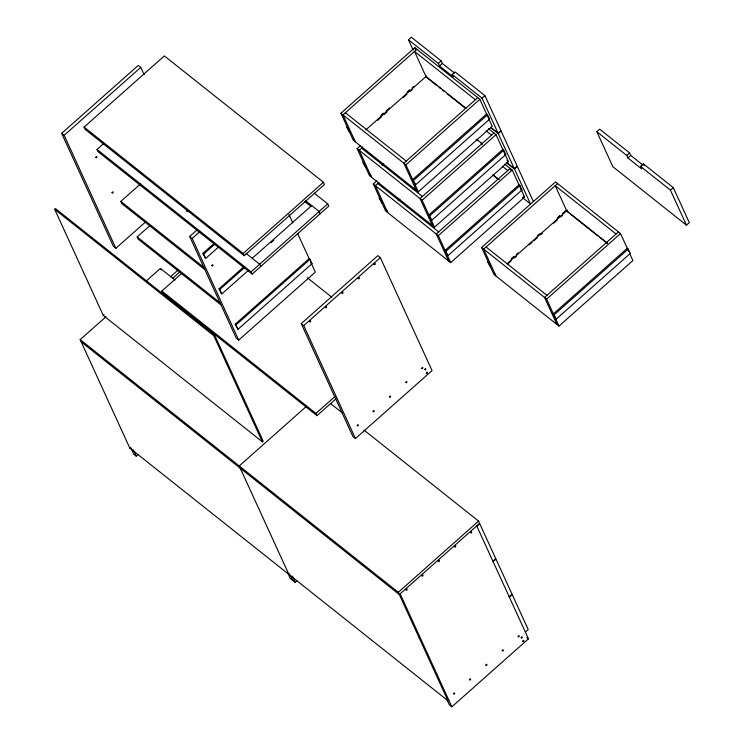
<?xml version="1.0" encoding="UTF-8"?>
<svg xmlns="http://www.w3.org/2000/svg" width="744" height="744" viewBox="0 0 744 744"><rect width="100%" height="100%" fill="white"/><g stroke="black" fill="none" stroke-linecap="round" stroke-linejoin="round"><path stroke-width="1.12" d="M188.148 210.915C187.274 213.137 185.349 210.013 187.776 210.347M145.127 222.326L115.859 248.282L113.376 246.311L61.659 133.353L138.263 65.398L140.756 67.379L144.141 74.772M115.859 248.282L64.151 135.334L140.756 67.379M84.091 127.103L164.35 55.912L323.426 182.243L324.458 184.503L244.199 255.694L85.123 129.363L84.091 127.103L243.167 253.434L244.199 255.694M314.275 193.208L327.732 203.884L328.764 206.144L252.16 274.099L98.059 151.72L97.027 149.46L103.89 143.369M54.684 209.315L55.474 208.608L214.551 334.94L263.162 441.118L262.372 441.815L103.295 315.484L54.684 209.315L213.761 335.646L262.372 441.815M204.842 269.588L121.849 203.679L120.816 201.419L140.635 183.842M220.912 304.873L138.189 239.177L137.156 236.927L150.083 225.46M413.171 50.034L408.456 39.739L411.32 37.2L441.201 60.924L442.345 63.435L454.454 73.052M310.518 261.656L315.317 272.137L238.712 340.092L236.22 338.12L189.673 236.462L197.42 229.589M103.295 315.484L104.086 314.777M238.712 340.092L192.166 238.433L199.913 231.57M448.744 700.02L447.953 700.727L129.8 448.065L80.157 339.627L106.048 316.665M146.605 280.683L160.416 268.435L174.961 279.986M488.38 117.971L492.184 126.275L418.277 191.831L353.27 140.198L340.91 113.218L414.817 47.663L479.834 99.296L488.185 117.552M416.891 49.309L342.984 114.864L355.344 141.853M170.441 276.805L178.272 269.867M172.524 278.451L179.471 272.285M218.708 246.906L205.67 258.475L202.824 253.425L214.133 243.4M335.907 398.868L316.972 415.663L162.88 293.285L161.839 291.034L181.638 273.467M205.67 258.475L203.661 254.085L214.96 244.06M490.808 127.419L498.08 133.195L500.945 130.656L484.911 95.641L455.03 71.917L452.166 74.456L453.319 76.958L439.49 65.974L438.337 63.463L441.201 60.924M381.607 114.734L383.346 113.19M407.693 91.596L409.433 90.061M380.882 115.618L383.486 113.302M386.099 110.986L389.577 107.908M406.959 92.489L409.563 90.173M412.176 87.857L413.915 86.313M365.778 129.94L426.647 75.953M377.375 120.537L381.719 116.687M384.332 114.371L386.936 112.056M403.453 97.408L406.931 94.321M410.409 91.233L412.148 89.689M439.49 65.974L442.345 63.435M488.51 128.712L496.034 134.683L508.385 161.671L434.487 227.227L369.47 175.593L357.12 148.614L360.598 145.526M362.672 147.173L359.194 150.26L371.544 177.239M243.167 253.434L323.426 182.243M252.235 258.298L311.68 205.567M247.957 270.732L221.87 293.861L221.042 293.21L219.034 288.812L244.246 266.445M271.197 242.535L273.801 240.228M221.87 293.861L219.861 289.472L245.074 267.105M252.16 274.099L251.119 271.839L327.732 203.884M381.988 165.335L383.727 163.792M520.316 187.721L524.594 197.058L450.687 262.613L385.671 210.989L373.321 184.001L376.799 180.913M378.873 182.568L375.394 185.647L387.745 212.635M477.75 97.641L403.853 163.206L416.203 190.185M418.277 191.831L405.926 164.852L479.834 99.296M213.761 335.646L214.551 334.94M498.08 133.195L482.047 98.18L484.911 95.641M235.234 324.207L309.141 258.652L309.969 259.312L311.978 263.702L238.071 329.257L235.234 324.207L238.071 329.257M236.062 324.868L309.969 259.312M413.645 180.364L487.553 114.809L486.576 114.037L412.678 179.592L415.654 184.754L489.561 119.198L487.553 114.809M398.189 200.722L399.928 199.178M129.8 448.065L130.591 447.358M493.96 133.037L420.053 198.592L432.404 225.581M434.487 227.227L422.127 200.238L496.034 134.683M514.281 168.59L498.257 133.576L501.112 131.037L517.145 166.052L514.281 168.59L507.017 162.815M130.795 447.804L133.697 454.138L136.189 456.109L137.91 454.584M301.236 323.621L377.85 255.666L380.333 257.647L432.05 370.596L355.446 438.551L352.954 436.57L301.236 323.621L303.729 325.602L355.446 438.551M303.729 325.602L380.333 257.647M429.846 215.76L503.753 150.195L502.786 149.432L428.879 214.988L431.864 220.15L505.762 154.594L503.753 150.195M450.687 262.613L438.337 235.634L512.235 170.078L504.711 164.099M522.307 197.486L530.491 203.977L514.457 168.962L517.312 166.423L533.346 201.438M446.056 251.147L519.954 185.591L518.986 184.819L445.089 250.384L448.065 255.545L521.962 189.98L519.954 185.591M596.837 131.707L626.718 155.431L627.862 157.942L641.7 168.925L640.547 166.414L643.411 163.875L673.283 187.609L689.316 222.623L686.461 225.162L612.87 166.721L596.837 131.707L599.701 129.168L629.573 152.892L630.726 155.403L642.825 165.019M629.554 253.267L632.884 260.539L558.976 326.095L493.96 274.462L481.61 247.482L555.517 181.917L620.524 233.551L628.606 251.193M306.547 406.252L239.233 465.958L288.877 574.396L289.667 573.689M557.591 183.573L483.684 249.128L496.034 276.108M240.266 468.218L241.056 467.52M316.972 415.663L315.94 413.404L334.874 396.608M626.718 155.431L629.573 152.892M511.872 258.252L513.611 256.708M557.954 217.378L559.693 215.834M511.147 259.126L513.76 256.82M516.364 254.504L518.103 252.96M537.224 235.997L539.828 233.681M557.219 218.262L559.823 215.946M562.436 213.64L565.905 210.552M507.352 263.432L567.486 210.078M507.631 264.055L511.109 260.967M514.588 257.889L516.327 256.345M529.375 244.776L531.979 242.46M533.718 240.917L537.196 237.838M540.674 234.751L542.413 233.207M553.713 223.181L557.191 220.094M560.669 217.006L562.408 215.472M627.862 157.942L630.726 155.403M618.45 231.905L544.552 297.461L556.903 324.449M558.976 326.095L546.626 299.107L620.524 233.551M686.461 225.162L670.428 190.148L673.283 187.609M554.345 314.628L628.243 249.073L627.276 248.301L553.378 313.856L556.354 319.018L630.261 253.462L628.243 249.073M287.863 573.215L290.281 578.488L295.266 582.45L296.986 580.915M447.953 700.727L398.31 592.298L478.569 521.098L364.03 430.134M476.913 526.268L479.768 523.73L495.802 558.744L492.946 561.283M493.114 561.664L495.978 559.125L512.011 594.14L509.147 596.679M509.315 597.051L512.179 594.512L528.212 629.526L525.348 632.065M446.456 698.486L449.357 704.819L451.85 706.8L528.454 638.845L476.737 525.896M640.547 166.414L670.428 190.148M408.456 39.739L438.337 63.463M452.166 74.456L482.047 98.18M475.37 99.761L414.51 51.42L425.996 76.52L465.967 108.271M488.594 118.436L489.561 119.198M491.012 127.819L498.257 133.576M426.284 77.153L437.184 85.811M439.007 87.253L440.82 88.694M442.634 90.136L444.456 91.577M447.181 93.744L465.344 108.178M486.12 130.823L491.57 135.148M616.069 234.016L555.201 185.684L566.696 210.785L607.578 243.251M504.795 153.822L505.762 154.594M506.999 160.565L508.385 161.671M506.311 162.49L514.457 168.962M476.718 139.333L482.168 143.657M476.104 139.24L477.918 140.681M480.643 142.839L482.456 144.29M566.984 211.408L568.797 212.858M570.62 214.3L597.869 235.941M599.683 237.383L606.955 243.158M502.33 166.21L507.78 170.543M520.995 189.218L521.962 189.98M523.209 195.96L524.594 197.058M492.928 174.719L499.28 179.769M493.216 175.352L497.755 178.96M345.374 112.753L406.233 161.085M340.91 113.218L405.926 164.852M347.662 127.968L346.695 127.196L349.671 132.358M414.687 183.991L415.654 184.754M354.479 139.965L353.791 139.416L354.767 140.597M415.338 188.306L416.324 189.478L415.626 188.93M361.575 148.14L422.434 196.481M486.065 247.008L546.933 295.349M357.12 148.614L422.127 200.238M481.61 247.482L546.626 299.107M363.872 163.355L362.895 162.592L365.881 167.753M488.362 262.223L487.394 261.46L490.37 266.622M430.888 219.378L431.864 220.15M555.387 318.246L556.354 319.018M370.679 175.361L369.991 174.812L370.968 175.984M431.548 223.693L432.524 224.874L431.836 224.325M495.179 274.229L494.481 273.68L495.467 274.852M556.038 322.561L557.014 323.742L556.326 323.194M377.775 183.536L438.644 231.868M373.321 184.001L438.337 235.634M380.072 198.75L379.105 197.978L382.081 203.14M447.098 254.774L448.065 255.545M386.889 210.747L386.192 210.199L387.178 211.38M447.749 259.089L448.725 260.261L448.037 259.712M305.552 200.703L319.148 211.501L320.18 213.761M304.77 201.522L311.113 206.562M311.15 263.041L311.978 263.702M307.337 277.782L331.815 297.219M246.106 253.425L259.702 264.232L260.744 266.482M97.027 149.46L251.119 271.839M61.659 133.353L64.151 135.334M189.673 236.462L192.166 238.433M202.824 253.425L203.661 254.085M120.816 201.419L203.81 267.338M219.034 288.812L219.861 289.472M137.156 236.927L219.88 302.613M330.401 403.425L342.212 412.808M161.839 291.034L315.94 413.404M526.789 637.524L528.454 638.845M80.157 339.627L398.31 592.298M81.189 341.887L399.342 594.549L479.601 523.358L478.569 521.098M643.411 163.875L644.174 165.549M512.235 170.078L520.196 187.46M511.119 170.516L510.161 168.432L436.254 233.988L448.613 260.967M414.817 47.663L415.766 49.736M288.923 214.495L292.764 222.884M297.563 233.365L309.56 259.563M400.132 593.851L451.85 706.8M160.416 268.435L161.104 269.942M292.364 576.116L295.266 582.45M290.355 575.186L292.773 580.469M133.288 449.776L136.189 456.109M95.809 157.365C97.157 159.132 97.371 154.492 95.809 157.365M211.873 265.599C213.221 267.375 213.435 262.725 211.873 265.599M309.625 321.613C310.964 323.38 311.178 318.73 309.625 321.613M325.519 307.514C326.858 309.281 327.072 304.631 325.519 307.514M341.887 292.987C343.226 294.754 343.44 290.113 341.887 292.987M358.255 278.47C359.603 280.237 359.808 275.596 358.255 278.47M357.194 425.522C358.543 427.288 358.757 422.648 357.194 425.522M374.148 264.371C375.497 266.138 375.701 261.497 374.148 264.371M373.088 411.423C374.437 413.199 374.651 408.549 373.088 411.423M389.456 396.905C390.805 398.672 391.019 394.032 389.456 396.905M405.833 382.388C407.173 384.155 407.387 379.505 405.833 382.388M406.029 589.862C407.368 591.629 407.582 586.979 406.029 589.862M421.727 368.289C423.066 370.056 423.28 365.406 421.727 368.289M424.74 369.498C426.079 371.265 426.293 366.615 424.74 369.498M426.349 373.014C427.688 374.781 427.902 370.131 426.349 373.014M421.922 575.763C423.262 577.53 423.476 572.88 421.922 575.763M438.29 561.236C439.63 563.003 439.844 558.363 438.29 561.236M454.658 546.719C456.007 548.486 456.212 543.836 454.658 546.719M453.598 693.771C454.947 695.538 455.161 690.897 453.598 693.771M470.552 532.62C471.901 534.387 472.105 529.737 470.552 532.62M469.492 679.672C470.84 681.439 471.054 676.798 469.492 679.672M485.869 665.155C487.208 666.922 487.422 662.281 485.869 665.155M502.237 650.628C503.576 652.404 503.79 647.754 502.237 650.628M518.131 636.539C519.47 638.306 519.684 633.656 518.131 636.539M521.144 637.748C522.483 639.514 522.697 634.865 521.144 637.748M522.753 641.254C524.092 643.03 524.306 638.38 522.753 641.254M112.037 192.659C113.004 194.742 113.869 189.906 112.037 192.659"/></g></svg>
